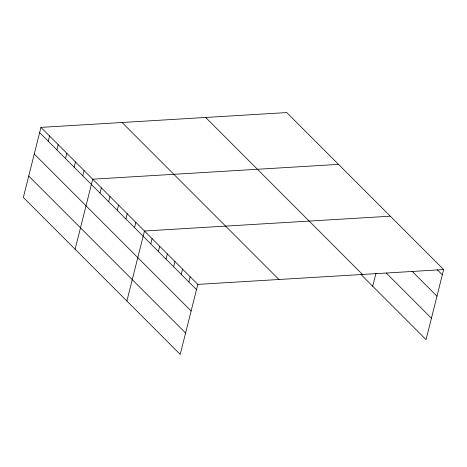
<?xml version="1.0" encoding="UTF-8"?>
<svg xmlns="http://www.w3.org/2000/svg" width="467" height="467" viewBox="0 0 467 467"><rect width="100%" height="100%" fill="white"/><g stroke="black" fill="none" stroke-linecap="round" stroke-linejoin="round"><path stroke-width="0.7" d="M40.944 127.386L23.35 197.43L180.215 354.424L197.81 284.385L40.944 127.386L286.785 112.576L443.65 269.57L426.056 339.614L361.049 274.549M48.253 141.262L49.572 136.02M56.881 149.895L58.2 144.659M65.508 158.529L66.828 153.293M74.136 167.163L75.456 161.926M82.764 175.802L84.083 170.56M75.117 249.238L92.711 179.194L338.552 164.384M100.02 193.069L101.339 187.833M108.648 201.703L109.967 196.467M117.275 210.337L118.595 205.101M125.903 218.976L127.222 213.734M134.531 227.61L135.85 222.368M126.884 301.046L144.478 231.007L390.313 216.192M150.777 243.867L152.096 238.631M158.401 251.497L159.714 246.255M166.018 259.121L167.332 253.879M173.636 266.745L174.95 261.508M181.254 274.368L182.574 269.132M188.872 281.998L190.192 276.756M372.724 286.236L376.017 273.125M197.81 284.385L443.65 269.57M437.252 269.728L442.337 274.812M412.075 271.286L436.96 296.195M386.221 272.985L431.426 318.225M205.655 117.462L362.52 274.462M122.068 122.5L278.939 279.494M39.625 132.628L196.496 289.622M34.254 154.011L191.126 311.004M28.721 176.041L185.592 333.041"/></g></svg>
